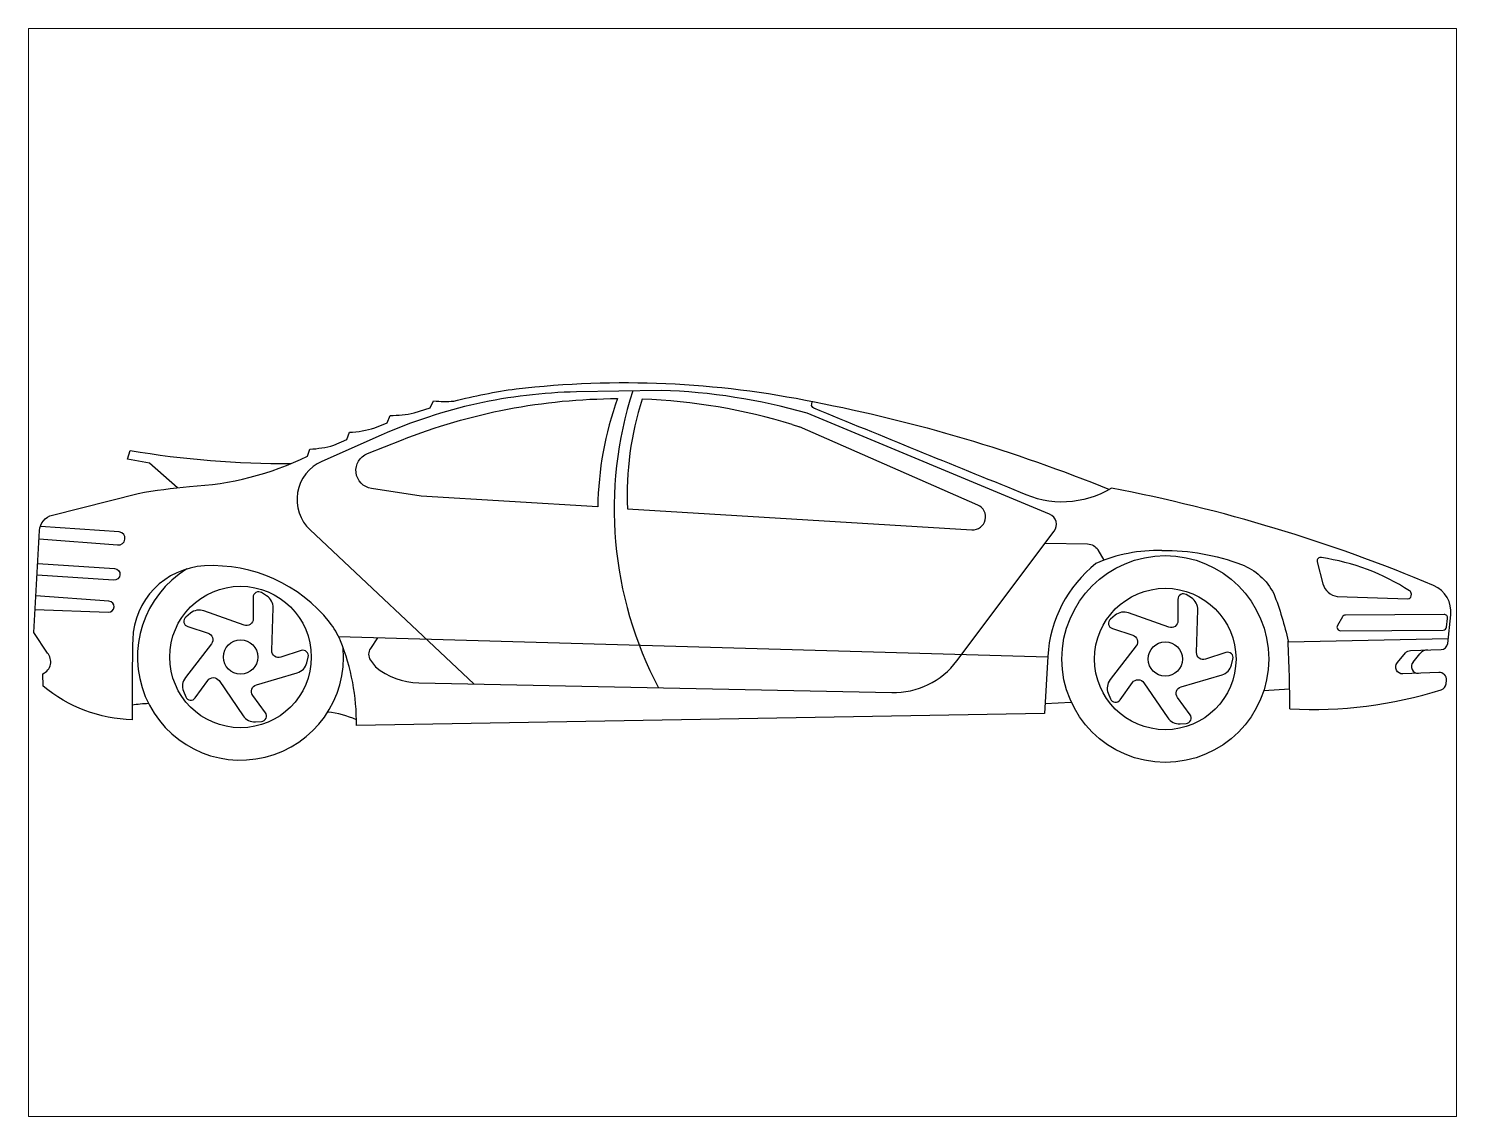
# Paper-space layout 'Layout1' of a CAD drawing. Header units: millimetres. Extents: x 1.05 to 9.45, y 0.8 to 7.2.
# The model-space entities are those that its viewports show. They can reach past a viewport. Long polylines and large blocks are cut down to what shows.
import ezdxf

# ---------------------------------------------------------------- set-up
doc = ezdxf.new("R2010")
doc.units = ezdxf.units.MM
doc.header["$MEASUREMENT"] = 0

# ---------------------------------------------------------------- blocks, each defined once
blk = doc.blocks.new('M_SITE2D_ELEV_VEHICLES_Car Sports 1')
at = {"color": 0}
for p, q in [((190.4, 1216.9), (216.6, 1208.9)), ((-1454.9, 448), (1117.3, 374.1)), ((1989.1, 428.4), (2569.6, 441)), ((2441.9, 355.7), (2467.1, 386)), ((1107.8, 205), (1202.3, 210.7)), ((1900.6, 252.5), (1994.5, 258.2))]:
    blk.add_line(p, q, dxfattribs=at)
for points in [[(-2203.1, 146.4, -0.168), (-2526.2, 268.1), (-2527, 313.4, 0.50663), (-2510.8, 388.4), (-2559.7, 463.2), (-2539.4, 832.3, -0.328309), (-2492.7, 888.9), (-2181.7, 967.3, -0.022607), (-1995.3, 992.4, 0.100521), (-1567.8, 1102.2), (-1559.2, 1128, 0.059843), (-1472.3, 1142), (-1424.4, 1162.3), (-1415.5, 1189.3, 0.063272), (-1323.8, 1204.7), (-1278.1, 1223.7), (-1267.7, 1250.2, 0.059501), (-1180.7, 1259.4), (-1123.1, 1277.8), (-1110.1, 1303.1, 0.049643), (-1037, 1302, -0.02824), (-811.2, 1346.6, -0.079406), (271.6, 1299.1, -0.048943), (1340.7, 981.6)], [(-1313.5, 444), (-1339.7, 405.2, 0.309945), (-1339.4, 362.8), (-1321.4, 338.1, 0.173594), (-1164.2, 280.7), (551.6, 245.1, 0.24203), (787.6, 359.8), (1140.7, 830.6, 0.489215), (1123.9, 891.9), (244.6, 1257.8, 0.061641), (-285.1, 1341), (-591.5, 1335.3, 0.099732), (-1300, 1178.9), (-1515.5, 1083.6, 0.536965), (-1558, 834.6), (-964.2, 276.6)], [(190.4, 1216.9, 0.064737), (-353.6, 1309.6, 0.08951), (-407.1, 911.8), (841.9, 835.3, 0.837773), (863.6, 925.1), (216.6, 1208.9)], [(1995.5, 185.7, 0.089207), (2544.3, 255.4, 0.29626), (2561.6, 276.5), (2563, 289.7, 0.472497), (2536, 317.4), (2405.3, 312.5, -0.649649), (2385.1, 353.5), (2414.4, 388.6, -0.214545), (2432.8, 397.6), (2543.6, 401, 0.37387), (2567.7, 423.2), (2579, 526.8, 0.331537), (2516.5, 633.1, 0.053148), (1348.1, 985.9, -0.254639), (1018.8, 970.8, -0.001894), (268.5, 1276.7, -0.35927), (261, 1290.8), (263, 1300.9)], [(-2039.3, 988), (-2141.2, 1076.4), (-2220.1, 1091.5), (-2210.5, 1123.1, 0.043761), (-1626.9, 1075.7, -5.13782)], [(-2541, 802.9), (-2256.2, 780.4, 1), (-2250.2, 827.7), (-2536.5, 847.6)], [(1107.6, 786.5), (1261.5, 784.2, -0.262101), (1299.1, 762.3), (1320.9, 725.1)], [(1531.4, 760.3, -0.094368), (1819.9, 709.3, -0.187993), (1936.6, 604, -0.041804), (1989, 431.1, -0.944584)], [(-2545.9, 713.4), (-2267.1, 695.4, -1), (-2270.7, 653), (-2548.3, 670.9)], [(1117.4, 376.2), (1105.8, 168.5), (-1390.3, 124.9, 0.101511), (-1448.2, 433.1, 0.070933), (-1487.5, 500.1, 0.242516), (-1940.8, 704.5, 0.391432), (-2201.3, 437, 0.00999), (-2203.1, 146.4, 0.00999)], [(-2555.1, 546.1), (-2290, 536.5, 0.981777), (-2287.8, 576.5), (-2552.4, 595.8)], [(1995.5, 185.7, 0.009193), (1989, 431.9, 0.151836)]]:
    blk.add_lwpolyline(points, format="xyb", dxfattribs=at)
for points in [[(-514.7, 918.3), (-1155.4, 957.6), (-1335.9, 985.1, -0.765129), (-1350.3, 1111.6), (-1226.7, 1160.6, -0.093998), (-443.5, 1311.2, 0.082802)], [(2429.6, 613.9, 0.107526), (2110, 734.3, 0.590166), (2094.2, 719.2), (2115.3, 639.5, 0.302877), (2167.3, 593.5), (2423.3, 584.8, 0.365713), (2435.3, 595.5), (2435.9, 602.1, 0.290469)], [(-1764.9, 590.4), (-1764.5, 512.8, -0.52078), (-1797.9, 489.1), (-1943.4, 541.2, 0.26581), (-1992.3, 532.6), (-2009, 518.6, 0.591964), (-2002.2, 484.2), (-1928.3, 460.6, -0.52078), (-1916.1, 421.5), (-2010.6, 299.3, 0.26581), (-2017.5, 250.1), (-2009.4, 229.9, 0.591964), (-1974.6, 225.6), (-1929.3, 288.7, -0.52078), (-1888.4, 288.2), (-1801.3, 160.5, 0.26581), (-1756.7, 138.8), (-1734.9, 140.2, 0.591964), (-1720.2, 172), (-1766.1, 234.6, -0.52078), (-1753, 273.4), (-1604.7, 316.7, 0.26581), (-1570.2, 352.5), (-1564.9, 373.6, 0.591964), (-1590.6, 397.5), (-1664.2, 373.1, -0.52078), (-1697.1, 397.6), (-1692.5, 552, 0.26581), (-1715.8, 595.8), (-1734.2, 607.4, 0.591964)], [(1589, 583), (1589.4, 505.4, -0.52078), (1556, 481.7), (1410.5, 533.9, 0.26581), (1361.6, 525.2), (1344.9, 511.3, 0.591964), (1351.6, 476.8), (1425.6, 453.3, -0.52078), (1437.8, 414.2), (1343.2, 291.9, 0.26581), (1336.4, 242.7), (1344.5, 222.5, 0.591964), (1379.3, 218.3), (1424.6, 281.3, -0.52078), (1465.5, 280.8), (1552.6, 153.2, 0.26581), (1597.2, 131.4), (1618.9, 132.9, 0.591964), (1633.7, 164.7), (1587.7, 227.2, -0.52078), (1600.9, 266), (1749.2, 309.4, 0.26581), (1783.7, 345.1), (1789, 366.2, 0.591964), (1763.3, 390.1), (1689.6, 365.7, -0.52078), (1656.8, 390.2), (1661.4, 544.7, 0.26581), (1638.1, 588.5), (1619.6, 600.1, 0.591964)], [(2196.7, 526.1, 0.26834), (2185.9, 519.8), (2167.8, 488, 0.576864), (2178.7, 469.3), (2551.3, 471.2, 0.381097), (2563.7, 482.4), (2567.2, 514.1, 0.448124), (2554.7, 528)]]:
    blk.add_lwpolyline(points, format="xyb", close=True, dxfattribs=at)
for centre, radius in [((1543.4, 366.6), 375), ((-1810.5, 373.9), 256.6), ((1543.4, 366.6), 256.6), ((-1810.5, 373.9), 62.3), ((1543.4, 366.6), 62.3)]:
    blk.add_circle(centre, radius, dxfattribs=at)
for centre, radius, start, end in [((934.3, 911.2), 1389.7, 162.0682, 207.8189), ((1517.8, 193.9), 566.5, 88.6272, 113.5223), ((-1810.5, 373.9), 373.9, 121.3126, 5.0104), ((1584.6, 348.2), 468.1, 128.7384, 176.5699), ((2495.9, 362), 37.5, 91.7495, 140.1854), ((2461.1, 339.7), 25, 140.1854, 272.2243), ((-2128.6, -275), 480, 91.8434, 99.0024), ((-1535.8, -189.9), 366.5, 66.6057, 83.5111)]:
    blk.add_arc(centre, radius, start, end, dxfattribs=at)

msp = doc.modelspace()

# ---------------------------------------------------------------- block references
at = {"color": 0, "linetype": 'ByBlock'}
msp.add_blockref('M_SITE2D_ELEV_VEHICLES_Car Sports 1', (8200, 16600), dxfattribs=at)

psp = doc.layouts.get("Layout1")

# ---------------------------------------------------------------- viewports
at = {"layer": '0'}
psp.add_viewport(center=(5.25, 4), size=(8.4, 6.4), view_center_point=(8210.0487, 17280.4116), view_height=3945.722817, dxfattribs=at)

doc.saveas('drawing.dxf')
